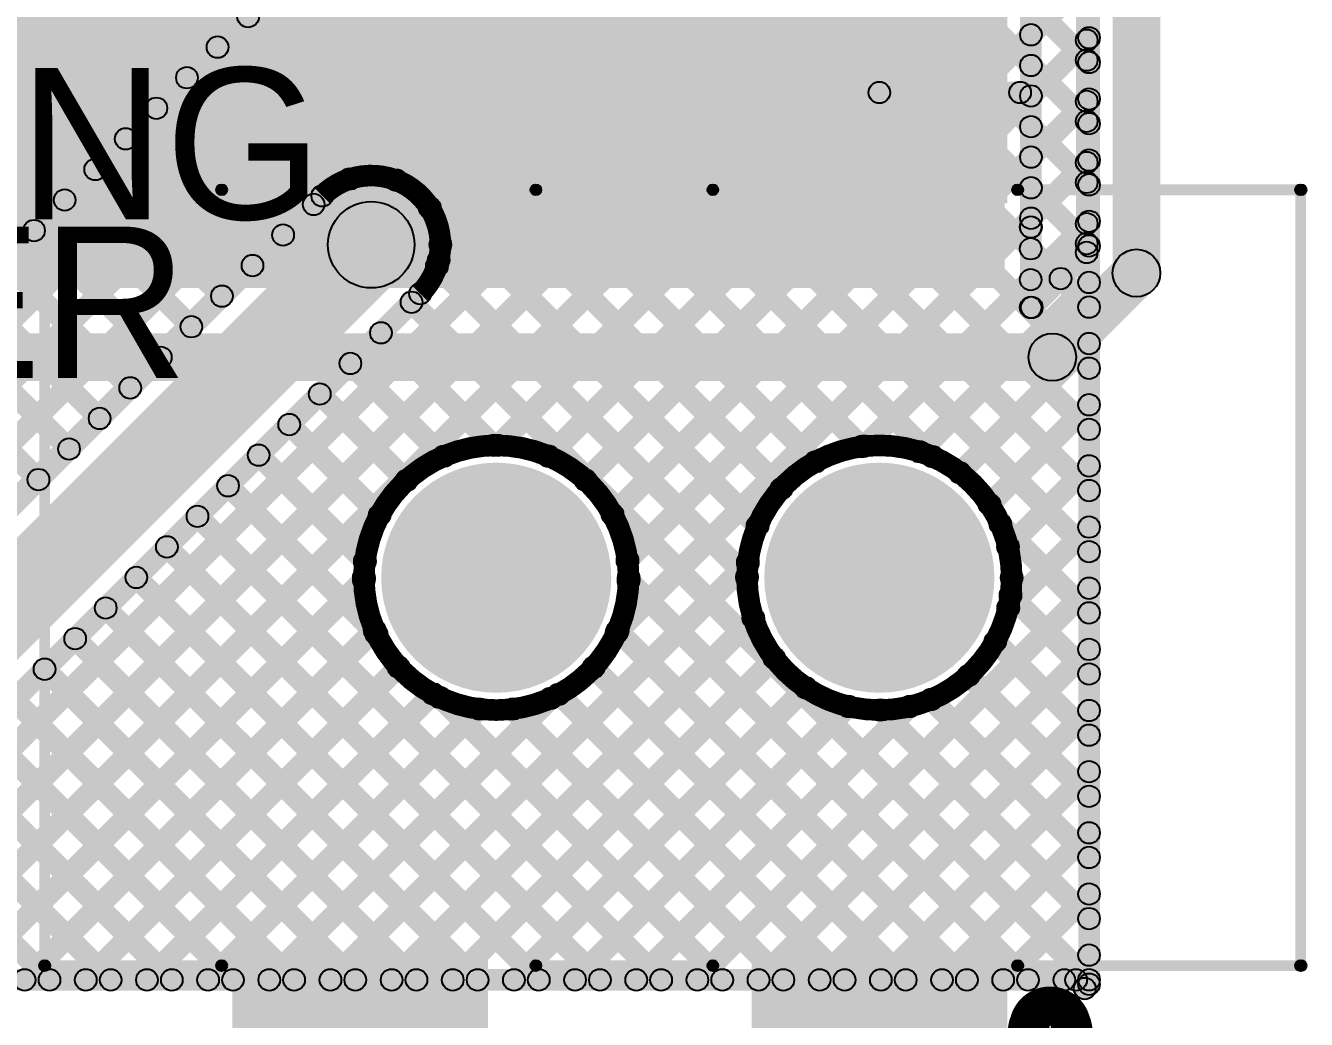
# Model space of a CAD drawing. Header units: millimetres. Extents: x -0.08 to 3.07, y -0.08 to 2.73.
# Drawn here: x 2.346 to 2.939, y 0.166 to 0.625 of the extents above; entities that cross this region are included whole.
import ezdxf

# ---------------------------------------------------------------- set-up
doc = ezdxf.new("R2010")
doc.units = ezdxf.units.MM
doc.header["$MEASUREMENT"] = 0
for name, color, linetype in [('BottomLayer', 5, 'Continuous'), ('BottomSolder', 6, 'Continuous'), ('PadHoleLayer', 156, 'Continuous'), ('TopLayer', 1, 'Continuous'), ('TopOverlay', 2, 'Continuous'), ('TopPaste', 8, 'Continuous'), ('TopSolder', 216, 'Continuous'), ('ViaHoleLayer', 16, 'Continuous')]:
    doc.layers.add(name, color=color, linetype=linetype)

# ---------------------------------------------------------------- blocks, each defined once
blk = doc.blocks.new('DC_005_5A_2_5_SMT_40')
at = {"layer": 'BottomLayer'}
h = blk.add_hatch(color=5, dxfattribs=at)
edge = h.paths.add_edge_path()
edge.add_arc((0, 0), 0.04921, 0, 360)
h = blk.add_hatch(color=5, dxfattribs=at)
edge = h.paths.add_edge_path()
edge.add_arc((0.17717, 0), 0.04921, 0, 360)
at = {"layer": 'BottomSolder'}
h = blk.add_hatch(color=6, dxfattribs=at)
edge = h.paths.add_edge_path()
edge.add_arc((0, 0), 0.05321, 0, 360)
h = blk.add_hatch(color=6, dxfattribs=at)
edge = h.paths.add_edge_path()
edge.add_arc((0.17717, 0), 0.05321, 0, 360)
at = {"layer": 'PadHoleLayer'}
h = blk.add_hatch(color=156, dxfattribs=at)
edge = h.paths.add_edge_path()
edge.add_arc((0, 0), 0.0315, 0, 360)
h = blk.add_hatch(color=156, dxfattribs=at)
edge = h.paths.add_edge_path()
edge.add_arc((0.17717, 0), 0.03543, 0, 360)
at = {"layer": 'TopLayer'}
for points in [[(-0.05512, 0.27165), (0.05512, 0.27165), (0.05512, 0.17717), (-0.05512, 0.17717)], [(0.18504, 0.27165), (0.29528, 0.27165), (0.29528, 0.17717), (0.18504, 0.17717)], [(-0.05512, -0.17717), (0.05512, -0.17717), (0.05512, -0.27165), (-0.05512, -0.27165)], [(0.18504, -0.17717), (0.29528, -0.17717), (0.29528, -0.27165), (0.18504, -0.27165)]]:
    blk.add_hatch(color=1, dxfattribs=at).paths.add_polyline_path(points)
h = blk.add_hatch(color=1, dxfattribs=at)
edge = h.paths.add_edge_path()
edge.add_arc((0, 0), 0.04921, 0, 360)
h = blk.add_hatch(color=1, dxfattribs=at)
edge = h.paths.add_edge_path()
edge.add_arc((0.17717, 0), 0.04921, 0, 360)
at = {"layer": 'TopOverlay'}
h = blk.add_hatch(color=2, dxfattribs=at)
edge = h.paths.add_edge_path()
edge.add_arc((-0.08808, 0.208), 0.00984, 0, 360)
h = blk.add_hatch(color=2, dxfattribs=at)
edge = h.paths.add_edge_path()
edge.add_arc((-0.06992, 0.208), 0.00984, 0, 360)
h = blk.add_hatch(color=2, dxfattribs=at)
edge = h.paths.add_edge_path()
edge.add_arc((-0.195, 0.17941), 0.0025, 0, 360)
h = blk.add_hatch(color=2, dxfattribs=at)
edge = h.paths.add_edge_path()
edge.add_arc((-0.19485, 0.17941), 0.0025, 0, 360)
for points in [[(-0.19735, 0.17941), (-0.19235, 0.17941), (-0.19235, -0.17941), (-0.19735, -0.17941)], [(-0.064, 0.18191), (-0.064, 0.17691), (-0.195, 0.17691), (-0.195, 0.18191)], [(0.15884, 0.18191), (0.15884, 0.17691), (0.077, 0.17691), (0.077, 0.18191)], [(0.386, 0.18191), (0.386, 0.17691), (0.30416, 0.17691), (0.30416, 0.18191)], [(0.38351, 0.17941), (0.38851, 0.17941), (0.38851, -0.17941), (0.38351, -0.17941)], [(-0.064, -0.17691), (-0.064, -0.18191), (-0.195, -0.18191), (-0.195, -0.17691)], [(0.15884, -0.17691), (0.15884, -0.18191), (0.077, -0.18191), (0.077, -0.17691)], [(0.386, -0.17691), (0.386, -0.18191), (0.30416, -0.18191), (0.30416, -0.17691)]]:
    blk.add_hatch(color=2, dxfattribs=at).paths.add_polyline_path(points)
h = blk.add_hatch(color=2, dxfattribs=at)
edge = h.paths.add_edge_path()
edge.add_arc((-0.064, 0.17941), 0.0025, 0, 360)
h = blk.add_hatch(color=2, dxfattribs=at)
edge = h.paths.add_edge_path()
edge.add_arc((0.077, 0.17941), 0.0025, 0, 360)
h = blk.add_hatch(color=2, dxfattribs=at)
edge = h.paths.add_edge_path()
edge.add_arc((0.15884, 0.17941), 0.0025, 0, 360)
h = blk.add_hatch(color=2, dxfattribs=at)
edge = h.paths.add_edge_path()
edge.add_arc((0.30416, 0.17941), 0.0025, 0, 360)
h = blk.add_hatch(color=2, dxfattribs=at)
edge = h.paths.add_edge_path()
edge.add_arc((0.386, 0.17941), 0.0025, 0, 360)
h = blk.add_hatch(color=2, dxfattribs=at)
edge = h.paths.add_edge_path()
edge.add_arc((0.38601, 0.17941), 0.0025, 0, 360)
h = blk.add_hatch(color=2, dxfattribs=at)
edge = h.paths.add_edge_path()
edge.add_arc((-0.195, -0.17941), 0.0025, 0, 360)
h = blk.add_hatch(color=2, dxfattribs=at)
edge = h.paths.add_edge_path()
edge.add_arc((-0.19485, -0.17941), 0.0025, 0, 360)
h = blk.add_hatch(color=2, dxfattribs=at)
edge = h.paths.add_edge_path()
edge.add_arc((-0.064, -0.17941), 0.0025, 0, 360)
h = blk.add_hatch(color=2, dxfattribs=at)
edge = h.paths.add_edge_path()
edge.add_arc((0.077, -0.17941), 0.0025, 0, 360)
h = blk.add_hatch(color=2, dxfattribs=at)
edge = h.paths.add_edge_path()
edge.add_arc((0.15884, -0.17941), 0.0025, 0, 360)
h = blk.add_hatch(color=2, dxfattribs=at)
edge = h.paths.add_edge_path()
edge.add_arc((0.30416, -0.17941), 0.0025, 0, 360)
h = blk.add_hatch(color=2, dxfattribs=at)
edge = h.paths.add_edge_path()
edge.add_arc((0.386, -0.17941), 0.0025, 0, 360)
h = blk.add_hatch(color=2, dxfattribs=at)
edge = h.paths.add_edge_path()
edge.add_arc((0.38601, -0.17941), 0.0025, 0, 360)
at = {"layer": 'TopPaste'}
for points in [[(-0.05512, 0.27165), (0.05512, 0.27165), (0.05512, 0.17717), (-0.05512, 0.17717)], [(0.18504, 0.27165), (0.29528, 0.27165), (0.29528, 0.17717), (0.18504, 0.17717)], [(-0.05512, -0.17717), (0.05512, -0.17717), (0.05512, -0.27165), (-0.05512, -0.27165)], [(0.18504, -0.17717), (0.29528, -0.17717), (0.29528, -0.27165), (0.18504, -0.27165)]]:
    blk.add_hatch(color=8, dxfattribs=at).paths.add_polyline_path(points)
at = {"layer": 'TopSolder'}
for points in [[(-0.05912, 0.27565), (0.05912, 0.27565), (0.05912, 0.17317), (-0.05912, 0.17317)], [(0.18104, 0.27565), (0.29928, 0.27565), (0.29928, 0.17317), (0.18104, 0.17317)], [(-0.05912, -0.17317), (0.05912, -0.17317), (0.05912, -0.27565), (-0.05912, -0.27565)], [(0.18104, -0.17317), (0.29928, -0.17317), (0.29928, -0.27565), (0.18104, -0.27565)]]:
    blk.add_hatch(color=216, dxfattribs=at).paths.add_polyline_path(points)
h = blk.add_hatch(color=216, dxfattribs=at)
edge = h.paths.add_edge_path()
edge.add_arc((0, 0), 0.05321, 0, 360)
h = blk.add_hatch(color=216, dxfattribs=at)
edge = h.paths.add_edge_path()
edge.add_arc((0.17717, 0), 0.05321, 0, 360)
at = {"layer": 'TopOverlay', "const_width": 0.01969}
blk.add_lwpolyline([(-0.06992, 0.208, 1), (-0.08808, 0.208, 1)], format="xyb", close=True, dxfattribs=at)
at = {"layer": 'TopOverlay'}
for centre, radius in [((-0.08808, 0.208), 0.00984), ((-0.06992, 0.208), 0.00984), ((-0.195, 0.17941), 0.0025), ((-0.19485, 0.17941), 0.0025), ((-0.064, 0.17941), 0.0025), ((0.077, 0.17941), 0.0025), ((0.15884, 0.17941), 0.0025), ((0.30416, 0.17941), 0.0025), ((0.386, 0.17941), 0.0025), ((0.38601, 0.17941), 0.0025), ((-0.195, -0.17941), 0.0025), ((-0.19485, -0.17941), 0.0025), ((-0.064, -0.17941), 0.0025), ((0.077, -0.17941), 0.0025), ((0.15884, -0.17941), 0.0025), ((0.30416, -0.17941), 0.0025), ((0.386, -0.17941), 0.0025), ((0.38601, -0.17941), 0.0025)]:
    blk.add_circle(centre, radius, dxfattribs=at)

msp = doc.modelspace()

# ---------------------------------------------------------------- hatches: boundary and pattern name
at = {"layer": 'BottomLayer'}
for points in [[(2.15471, 0.39316), (2.13703, 0.41084), (2.77316, 1.04697), (2.79084, 1.02929)], [(2.16478, 0.36222), (2.14922, 0.37778), (2.80472, 1.03328), (2.82028, 1.01772)], [(2.03785, 0.20846), (2.03078, 0.21554), (2.83446, 1.01922), (2.84154, 1.01215)], [(2.1768, 0.3502), (2.16973, 0.35727), (2.82523, 1.01277), (2.8323, 1.0057)], [(2.06613, 0.20846), (2.05906, 0.21554), (2.83446, 0.99094), (2.84154, 0.98387)], [(2.09442, 0.20846), (2.08735, 0.21554), (2.83446, 0.96265), (2.84154, 0.95558)], [(2.1227, 0.20846), (2.11563, 0.21554), (2.83446, 0.93437), (2.84154, 0.9273)], [(2.15099, 0.20846), (2.14391, 0.21554), (2.83446, 0.90609), (2.84154, 0.89901)], [(2.5211, 0.5503), (2.51403, 0.55737), (2.83446, 0.8778), (2.84154, 0.87073)], [(2.62938, 0.80986), (2.63646, 0.81693), (2.84154, 0.61185), (2.83446, 0.60478)], [(2.61524, 0.79571), (2.62231, 0.80279), (2.84154, 0.58356), (2.83446, 0.57649)], [(2.6011, 0.78157), (2.60817, 0.78864), (2.84154, 0.55528), (2.83446, 0.54821)], [(2.58696, 0.76743), (2.59403, 0.7745), (2.84154, 0.52699), (2.83446, 0.51992)], [(2.53661, 0.53752), (2.52954, 0.54459), (2.74603, 0.76108), (2.7531, 0.75401)], [(2.57282, 0.75329), (2.57989, 0.76036), (2.84154, 0.49871), (2.83446, 0.49164)], [(2.23612, 0.18046), (2.22905, 0.18754), (2.78199, 0.74047), (2.78906, 0.7334)], [(2.26441, 0.18046), (2.25734, 0.18754), (2.81134, 0.74154), (2.81841, 0.73446)], [(2.54074, 0.51336), (2.53367, 0.52044), (2.75477, 0.74154), (2.76184, 0.73446)], [(2.55867, 0.73915), (2.56574, 0.74622), (2.84154, 0.47043), (2.83446, 0.46336)], [(2.29269, 0.18046), (2.28562, 0.18754), (2.83446, 0.73638), (2.84154, 0.72931)], [(2.843, 0.182), (2.833, 0.182), (2.833, 0.738), (2.843, 0.738)], [(2.54453, 0.725), (2.5516, 0.73208), (2.84154, 0.44214), (2.83446, 0.43507)], [(2.53039, 0.71086), (2.53746, 0.71793), (2.84154, 0.41386), (2.83446, 0.40679)], [(2.56818, 0.42767), (2.56111, 0.43474), (2.83446, 0.7081), (2.84154, 0.70102)], [(2.51625, 0.69672), (2.52332, 0.70379), (2.84154, 0.38557), (2.83446, 0.3785)], [(2.5021, 0.68258), (2.50918, 0.68965), (2.76932, 0.42951), (2.76225, 0.42244)], [(2.48796, 0.66844), (2.49503, 0.67551), (2.73634, 0.4342), (2.72927, 0.42713)], [(2.59151, 0.42272), (2.58444, 0.42979), (2.83446, 0.67981), (2.84154, 0.67274)], [(2.47382, 0.65429), (2.48089, 0.66136), (2.71507, 0.42719), (2.708, 0.42012)], [(2.45968, 0.64015), (2.46675, 0.64722), (2.69925, 0.41472), (2.69218, 0.40765)], [(2.6087, 0.41162), (2.60163, 0.41869), (2.83446, 0.65153), (2.84154, 0.64446)], [(2.44554, 0.62601), (2.45261, 0.63308), (2.6882, 0.39748), (2.68113, 0.39041)], [(2.62112, 0.39576), (2.61405, 0.40283), (2.83446, 0.62324), (2.84154, 0.61617)], [(2.43139, 0.61187), (2.43847, 0.61894), (2.49949, 0.55792), (2.49242, 0.55085)], [(2.41725, 0.59772), (2.42432, 0.6048), (2.48293, 0.54619), (2.47586, 0.53912)], [(2.62806, 0.37442), (2.62099, 0.38149), (2.83446, 0.59496), (2.84154, 0.58789)], [(2.40311, 0.58358), (2.41018, 0.59066), (2.46879, 0.53205), (2.46172, 0.52497)], [(2.38897, 0.56944), (2.39604, 0.57651), (2.45465, 0.5179), (2.44758, 0.51083)], [(2.62312, 0.34119), (2.61605, 0.34826), (2.83446, 0.56667), (2.84154, 0.5596)], [(2.37483, 0.5553), (2.3819, 0.56237), (2.44051, 0.50376), (2.43344, 0.49669)], [(2.15228, 0.20846), (2.14521, 0.21554), (2.47984, 0.55016), (2.48691, 0.54309)], [(2.36068, 0.54116), (2.36776, 0.54823), (2.42636, 0.48962), (2.41929, 0.48255)], [(2.17614, 0.16586), (2.14786, 0.19414), (2.49186, 0.53814), (2.52014, 0.50986)], [(2.34654, 0.52702), (2.35361, 0.53409), (2.41222, 0.47548), (2.40515, 0.46841)], [(2.73749, 0.42727), (2.73042, 0.43434), (2.83446, 0.53839), (2.84154, 0.53132)], [(2.3324, 0.51287), (2.33947, 0.51994), (2.39808, 0.46134), (2.39101, 0.45426)], [(2.53285, 0.51042), (2.53992, 0.51749), (2.68333, 0.37408), (2.67625, 0.36701)], [(2.76325, 0.42475), (2.75618, 0.43182), (2.83446, 0.51011), (2.84154, 0.50303)], [(2.21479, 0.18046), (2.20772, 0.18754), (2.52509, 0.50491), (2.53216, 0.49784)], [(2.31826, 0.49873), (2.32533, 0.5058), (2.38394, 0.44719), (2.37687, 0.44012)], [(2.52112, 0.49386), (2.52819, 0.50093), (2.84154, 0.18758), (2.83446, 0.18051)], [(2.30412, 0.48459), (2.31119, 0.49166), (2.3698, 0.43305), (2.36273, 0.42598)], [(2.50697, 0.47972), (2.51405, 0.48679), (2.5661, 0.43474), (2.55903, 0.42766)], [(2.78181, 0.41502), (2.77474, 0.42209), (2.83446, 0.48182), (2.84154, 0.47475)], [(2.28997, 0.47045), (2.29704, 0.47752), (2.35565, 0.41891), (2.34858, 0.41184)], [(2.49283, 0.46558), (2.4999, 0.47265), (2.54291, 0.42965), (2.53583, 0.42258)], [(2.47869, 0.45144), (2.48576, 0.45851), (2.5258, 0.41847), (2.51873, 0.4114)], [(2.79548, 0.40041), (2.7884, 0.40748), (2.83446, 0.45354), (2.84154, 0.44647)], [(2.46455, 0.43729), (2.47162, 0.44436), (2.51346, 0.40253), (2.50639, 0.39546)], [(2.45041, 0.42315), (2.45748, 0.43022), (2.50662, 0.38108), (2.49955, 0.37401)], [(2.80407, 0.38071), (2.797, 0.38778), (2.83446, 0.42525), (2.84154, 0.41818)], [(2.43626, 0.40901), (2.44334, 0.41608), (2.51202, 0.3474), (2.50495, 0.34033)], [(2.42212, 0.39487), (2.42919, 0.40194), (2.6436, 0.18754), (2.63652, 0.18046)], [(2.79344, 0.39125), (2.80051, 0.39832), (2.84154, 0.35729), (2.83446, 0.35022)], [(2.80413, 0.35249), (2.79706, 0.35957), (2.83446, 0.39697), (2.84154, 0.3899)], [(2.40798, 0.38073), (2.41505, 0.3878), (2.61531, 0.18754), (2.60824, 0.18046)], [(2.49068, 0.18046), (2.48361, 0.18754), (2.67666, 0.38058), (2.68373, 0.37351)], [(2.39384, 0.36658), (2.40091, 0.37365), (2.58703, 0.18754), (2.57996, 0.18046)], [(2.32098, 0.18046), (2.3139, 0.18754), (2.49909, 0.37272), (2.50616, 0.36565)], [(2.6215, 0.3652), (2.62857, 0.37227), (2.8133, 0.18754), (2.80623, 0.18046)], [(2.66039, 0.18046), (2.65332, 0.18754), (2.83446, 0.36868), (2.84154, 0.36161)], [(2.79813, 0.35827), (2.8052, 0.36534), (2.84154, 0.329), (2.83446, 0.32193)], [(2.3797, 0.35244), (2.38677, 0.35951), (2.55874, 0.18754), (2.55167, 0.18046)], [(2.51897, 0.18046), (2.51189, 0.18754), (2.67918, 0.35482), (2.68625, 0.34775)], [(2.34926, 0.18046), (2.34219, 0.18754), (2.50405, 0.34939), (2.51112, 0.34232)], [(2.36555, 0.3383), (2.37262, 0.34537), (2.53046, 0.18754), (2.52339, 0.18046)], [(2.61641, 0.342), (2.62348, 0.34907), (2.78502, 0.18754), (2.77795, 0.18046)], [(2.79112, 0.337), (2.79819, 0.34407), (2.84154, 0.30072), (2.83446, 0.29365)], [(2.68867, 0.18046), (2.6816, 0.18754), (2.83446, 0.3404), (2.84154, 0.33333)], [(2.37754, 0.18046), (2.37047, 0.18754), (2.51514, 0.33221), (2.52222, 0.32514)], [(2.54725, 0.18046), (2.54018, 0.18754), (2.68891, 0.33626), (2.69598, 0.32919)], [(2.60523, 0.32489), (2.6123, 0.33197), (2.75673, 0.18754), (2.74966, 0.18046)], [(2.35141, 0.32416), (2.35848, 0.33123), (2.50217, 0.18754), (2.4951, 0.18046)], [(2.77865, 0.32118), (2.78572, 0.32825), (2.84154, 0.27244), (2.83446, 0.26536)], [(2.57553, 0.18046), (2.56846, 0.18754), (2.70352, 0.3226), (2.71059, 0.31552)], [(2.33727, 0.31001), (2.34434, 0.31709), (2.47389, 0.18754), (2.46682, 0.18046)], [(2.40583, 0.18046), (2.39876, 0.18754), (2.53101, 0.31979), (2.53808, 0.31272)], [(2.4624, 0.18046), (2.45533, 0.18754), (2.58558, 0.31779), (2.59265, 0.31071)], [(2.53416, 0.31111), (2.54123, 0.31818), (2.67188, 0.18754), (2.66481, 0.18046)], [(2.58929, 0.31255), (2.59636, 0.31962), (2.72845, 0.18754), (2.72138, 0.18046)], [(2.60382, 0.18046), (2.59675, 0.18754), (2.72322, 0.314), (2.73029, 0.30693)], [(2.6321, 0.18046), (2.62503, 0.18754), (2.75143, 0.31394), (2.75851, 0.30687)], [(2.76141, 0.31013), (2.76848, 0.3172), (2.84154, 0.24415), (2.83446, 0.23708)], [(2.43411, 0.18046), (2.42704, 0.18754), (2.55235, 0.31284), (2.55942, 0.30577)], [(2.56784, 0.30572), (2.57491, 0.31279), (2.70016, 0.18754), (2.69309, 0.18046)], [(2.71696, 0.18046), (2.70988, 0.18754), (2.83446, 0.31212), (2.84154, 0.30504)], [(2.73801, 0.30525), (2.74508, 0.31233), (2.84154, 0.21587), (2.83446, 0.2088)], [(2.32313, 0.29587), (2.3302, 0.30294), (2.44561, 0.18754), (2.43853, 0.18046)], [(2.30898, 0.28173), (2.31606, 0.2888), (2.41732, 0.18754), (2.41025, 0.18046)], [(2.74524, 0.18046), (2.73817, 0.18754), (2.83446, 0.28383), (2.84154, 0.27676)], [(2.29484, 0.26759), (2.30191, 0.27466), (2.38904, 0.18754), (2.38197, 0.18046)], [(2.2807, 0.25345), (2.28777, 0.26052), (2.36075, 0.18754), (2.35368, 0.18046)], [(2.77352, 0.18046), (2.76645, 0.18754), (2.83446, 0.25555), (2.84154, 0.24848)], [(2.80181, 0.18046), (2.79474, 0.18754), (2.83446, 0.22726), (2.84154, 0.22019)], [(2.83009, 0.18046), (2.82302, 0.18754), (2.83446, 0.19898), (2.84154, 0.19191)], [(2.21125, 0.179), (2.21125, 0.189), (2.832, 0.189), (2.832, 0.179)], [(2.82846, 0.18046), (2.83554, 0.18754), (2.83954, 0.18354), (2.83246, 0.17646)]]:
    msp.add_hatch(color=5, dxfattribs=at).paths.add_polyline_path(points)
h = msp.add_hatch(color=5, dxfattribs=at)
edge = h.paths.add_edge_path()
edge.add_arc((2.44907, 0.62954), 0.005, 0, 360)
h = msp.add_hatch(color=5, dxfattribs=at)
edge = h.paths.add_edge_path()
edge.add_arc((2.838, 0.61971), 0.005, 0, 360)
h = msp.add_hatch(color=5, dxfattribs=at)
edge = h.paths.add_edge_path()
edge.add_arc((2.43493, 0.6154), 0.005, 0, 360)
h = msp.add_hatch(color=5, dxfattribs=at)
edge = h.paths.add_edge_path()
edge.add_arc((2.838, 0.60831), 0.005, 0, 360)
h = msp.add_hatch(color=5, dxfattribs=at)
edge = h.paths.add_edge_path()
edge.add_arc((2.42079, 0.60126), 0.005, 0, 360)
h = msp.add_hatch(color=5, dxfattribs=at)
edge = h.paths.add_edge_path()
edge.add_arc((2.838, 0.59142), 0.005, 0, 360)
h = msp.add_hatch(color=5, dxfattribs=at)
edge = h.paths.add_edge_path()
edge.add_arc((2.40665, 0.58712), 0.005, 0, 360)
h = msp.add_hatch(color=5, dxfattribs=at)
edge = h.paths.add_edge_path()
edge.add_arc((2.838, 0.58003), 0.005, 0, 360)
h = msp.add_hatch(color=5, dxfattribs=at)
edge = h.paths.add_edge_path()
edge.add_arc((2.3925, 0.57298), 0.005, 0, 360)
h = msp.add_hatch(color=5, dxfattribs=at)
edge = h.paths.add_edge_path()
edge.add_arc((2.37836, 0.55884), 0.005, 0, 360)
h = msp.add_hatch(color=5, dxfattribs=at)
edge = h.paths.add_edge_path()
edge.add_arc((2.838, 0.56314), 0.005, 0, 360)
h = msp.add_hatch(color=5, dxfattribs=at)
edge = h.paths.add_edge_path()
edge.add_arc((2.49595, 0.55438), 0.005, 0, 360)
h = msp.add_hatch(color=5, dxfattribs=at)
edge = h.paths.add_edge_path()
edge.add_arc((2.51757, 0.55384), 0.005, 0, 360)
h = msp.add_hatch(color=5, dxfattribs=at)
edge = h.paths.add_edge_path()
edge.add_arc((2.48337, 0.54663), 0.005, 0, 360)
h = msp.add_hatch(color=5, dxfattribs=at)
edge = h.paths.add_edge_path()
edge.add_arc((2.48337, 0.54663), 0.005, 0, 360)
h = msp.add_hatch(color=5, dxfattribs=at)
edge = h.paths.add_edge_path()
edge.add_arc((2.838, 0.55174), 0.005, 0, 360)
h = msp.add_hatch(color=5, dxfattribs=at)
edge = h.paths.add_edge_path()
edge.add_arc((2.36422, 0.54469), 0.005, 0, 360)
h = msp.add_hatch(color=5, dxfattribs=at)
edge = h.paths.add_edge_path()
edge.add_arc((2.4794, 0.54265), 0.005, 0, 360)
h = msp.add_hatch(color=5, dxfattribs=at)
edge = h.paths.add_edge_path()
edge.add_arc((2.53308, 0.54106), 0.005, 0, 360)
h = msp.add_hatch(color=5, dxfattribs=at)
edge = h.paths.add_edge_path()
edge.add_arc((2.506, 0.524), 0.02, 0, 360)
h = msp.add_hatch(color=5, dxfattribs=at)
edge = h.paths.add_edge_path()
edge.add_arc((2.838, 0.53485), 0.005, 0, 360)
h = msp.add_hatch(color=5, dxfattribs=at)
edge = h.paths.add_edge_path()
edge.add_arc((2.35008, 0.53055), 0.005, 0, 360)
h = msp.add_hatch(color=5, dxfattribs=at)
edge = h.paths.add_edge_path()
edge.add_arc((2.46526, 0.52851), 0.005, 0, 360)
h = msp.add_hatch(color=5, dxfattribs=at)
edge = h.paths.add_edge_path()
edge.add_arc((2.506, 0.524), 0.01181, 0, 360)
h = msp.add_hatch(color=5, dxfattribs=at)
edge = h.paths.add_edge_path()
edge.add_arc((2.538, 0.524), 0.005, 0, 360)
h = msp.add_hatch(color=5, dxfattribs=at)
edge = h.paths.add_edge_path()
edge.add_arc((2.538, 0.524), 0.005, 0, 360)
h = msp.add_hatch(color=5, dxfattribs=at)
edge = h.paths.add_edge_path()
edge.add_arc((2.838, 0.52346), 0.005, 0, 360)
h = msp.add_hatch(color=5, dxfattribs=at)
edge = h.paths.add_edge_path()
edge.add_arc((2.5372, 0.5169), 0.005, 0, 360)
h = msp.add_hatch(color=5, dxfattribs=at)
edge = h.paths.add_edge_path()
edge.add_arc((2.45111, 0.51437), 0.005, 0, 360)
h = msp.add_hatch(color=5, dxfattribs=at)
edge = h.paths.add_edge_path()
edge.add_arc((2.53638, 0.51395), 0.005, 0, 360)
h = msp.add_hatch(color=5, dxfattribs=at)
edge = h.paths.add_edge_path()
edge.add_arc((2.838, 0.50657), 0.005, 0, 360)
h = msp.add_hatch(color=5, dxfattribs=at)
edge = h.paths.add_edge_path()
edge.add_arc((2.43697, 0.50023), 0.005, 0, 360)
h = msp.add_hatch(color=5, dxfattribs=at)
edge = h.paths.add_edge_path()
edge.add_arc((2.52863, 0.50137), 0.005, 0, 360)
h = msp.add_hatch(color=5, dxfattribs=at)
edge = h.paths.add_edge_path()
edge.add_arc((2.52863, 0.50137), 0.005, 0, 360)
h = msp.add_hatch(color=5, dxfattribs=at)
edge = h.paths.add_edge_path()
edge.add_arc((2.52465, 0.4974), 0.005, 0, 360)
h = msp.add_hatch(color=5, dxfattribs=at)
edge = h.paths.add_edge_path()
edge.add_arc((2.838, 0.49517), 0.005, 0, 360)
h = msp.add_hatch(color=5, dxfattribs=at)
edge = h.paths.add_edge_path()
edge.add_arc((2.42283, 0.48608), 0.005, 0, 360)
h = msp.add_hatch(color=5, dxfattribs=at)
edge = h.paths.add_edge_path()
edge.add_arc((2.51051, 0.48326), 0.005, 0, 360)
h = msp.add_hatch(color=5, dxfattribs=at)
edge = h.paths.add_edge_path()
edge.add_arc((2.838, 0.47829), 0.005, 0, 360)
h = msp.add_hatch(color=5, dxfattribs=at)
edge = h.paths.add_edge_path()
edge.add_arc((2.40869, 0.47194), 0.005, 0, 360)
h = msp.add_hatch(color=5, dxfattribs=at)
edge = h.paths.add_edge_path()
edge.add_arc((2.49637, 0.46911), 0.005, 0, 360)
h = msp.add_hatch(color=5, dxfattribs=at)
edge = h.paths.add_edge_path()
edge.add_arc((2.838, 0.46689), 0.005, 0, 360)
h = msp.add_hatch(color=5, dxfattribs=at)
edge = h.paths.add_edge_path()
edge.add_arc((2.39454, 0.4578), 0.005, 0, 360)
h = msp.add_hatch(color=5, dxfattribs=at)
edge = h.paths.add_edge_path()
edge.add_arc((2.48223, 0.45497), 0.005, 0, 360)
h = msp.add_hatch(color=5, dxfattribs=at)
edge = h.paths.add_edge_path()
edge.add_arc((2.838, 0.45), 0.005, 0, 360)
h = msp.add_hatch(color=5, dxfattribs=at)
edge = h.paths.add_edge_path()
edge.add_arc((2.3804, 0.44366), 0.005, 0, 360)
h = msp.add_hatch(color=5, dxfattribs=at)
edge = h.paths.add_edge_path()
edge.add_arc((2.46808, 0.44083), 0.005, 0, 360)
h = msp.add_hatch(color=5, dxfattribs=at)
edge = h.paths.add_edge_path()
edge.add_arc((2.838, 0.43861), 0.005, 0, 360)
h = msp.add_hatch(color=5, dxfattribs=at)
edge = h.paths.add_edge_path()
edge.add_arc((2.36626, 0.42952), 0.005, 0, 360)
h = msp.add_hatch(color=5, dxfattribs=at)
edge = h.paths.add_edge_path()
edge.add_arc((2.56257, 0.4312), 0.005, 0, 360)
h = msp.add_hatch(color=5, dxfattribs=at)
edge = h.paths.add_edge_path()
edge.add_arc((2.56465, 0.43121), 0.005, 0, 360)
h = msp.add_hatch(color=5, dxfattribs=at)
edge = h.paths.add_edge_path()
edge.add_arc((2.73281, 0.43066), 0.005, 0, 360)
h = msp.add_hatch(color=5, dxfattribs=at)
edge = h.paths.add_edge_path()
edge.add_arc((2.73395, 0.43081), 0.005, 0, 360)
h = msp.add_hatch(color=5, dxfattribs=at)
edge = h.paths.add_edge_path()
edge.add_arc((2.75971, 0.42828), 0.005, 0, 360)
h = msp.add_hatch(color=5, dxfattribs=at)
edge = h.paths.add_edge_path()
edge.add_arc((2.45394, 0.42669), 0.005, 0, 360)
h = msp.add_hatch(color=5, dxfattribs=at)
edge = h.paths.add_edge_path()
edge.add_arc((2.53937, 0.42611), 0.005, 0, 360)
h = msp.add_hatch(color=5, dxfattribs=at)
edge = h.paths.add_edge_path()
edge.add_arc((2.58798, 0.42625), 0.005, 0, 360)
h = msp.add_hatch(color=5, dxfattribs=at)
edge = h.paths.add_edge_path()
edge.add_arc((2.71153, 0.42365), 0.005, 0, 360)
h = msp.add_hatch(color=5, dxfattribs=at)
edge = h.paths.add_edge_path()
edge.add_arc((2.76578, 0.42597), 0.005, 0, 360)
h = msp.add_hatch(color=5, dxfattribs=at)
edge = h.paths.add_edge_path()
edge.add_arc((2.838, 0.42172), 0.005, 0, 360)
h = msp.add_hatch(color=5, dxfattribs=at)
edge = h.paths.add_edge_path()
edge.add_arc((2.77827, 0.41856), 0.005, 0, 360)
h = msp.add_hatch(color=5, dxfattribs=at)
edge = h.paths.add_edge_path()
edge.add_arc((2.35212, 0.41537), 0.005, 0, 360)
h = msp.add_hatch(color=5, dxfattribs=at)
edge = h.paths.add_edge_path()
edge.add_arc((2.4398, 0.41254), 0.005, 0, 360)
h = msp.add_hatch(color=5, dxfattribs=at)
edge = h.paths.add_edge_path()
edge.add_arc((2.52226, 0.41493), 0.005, 0, 360)
h = msp.add_hatch(color=5, dxfattribs=at)
edge = h.paths.add_edge_path()
edge.add_arc((2.60516, 0.41515), 0.005, 0, 360)
h = msp.add_hatch(color=5, dxfattribs=at)
edge = h.paths.add_edge_path()
edge.add_arc((2.69571, 0.41119), 0.005, 0, 360)
h = msp.add_hatch(color=5, dxfattribs=at)
edge = h.paths.add_edge_path()
edge.add_arc((2.838, 0.41032), 0.005, 0, 360)
h = msp.add_hatch(color=5, dxfattribs=at)
edge = h.paths.add_edge_path()
edge.add_arc((2.79194, 0.40394), 0.005, 0, 360)
h = msp.add_hatch(color=5, dxfattribs=at)
edge = h.paths.add_edge_path()
edge.add_arc((2.42566, 0.3984), 0.005, 0, 360)
h = msp.add_hatch(color=5, dxfattribs=at)
edge = h.paths.add_edge_path()
edge.add_arc((2.50992, 0.39899), 0.005, 0, 360)
h = msp.add_hatch(color=5, dxfattribs=at)
edge = h.paths.add_edge_path()
edge.add_arc((2.61758, 0.39929), 0.005, 0, 360)
h = msp.add_hatch(color=5, dxfattribs=at)
edge = h.paths.add_edge_path()
edge.add_arc((2.68467, 0.39395), 0.005, 0, 360)
h = msp.add_hatch(color=5, dxfattribs=at)
edge = h.paths.add_edge_path()
edge.add_arc((2.79697, 0.39478), 0.005, 0, 360)
h = msp.add_hatch(color=5, dxfattribs=at)
edge = h.paths.add_edge_path()
edge.add_arc((2.838, 0.39343), 0.005, 0, 360)
h = msp.add_hatch(color=5, dxfattribs=at)
edge = h.paths.add_edge_path()
edge.add_arc((2.41152, 0.38426), 0.005, 0, 360)
h = msp.add_hatch(color=5, dxfattribs=at)
edge = h.paths.add_edge_path()
edge.add_arc((2.80053, 0.38425), 0.005, 0, 360)
h = msp.add_hatch(color=5, dxfattribs=at)
edge = h.paths.add_edge_path()
edge.add_arc((2.838, 0.38204), 0.005, 0, 360)
h = msp.add_hatch(color=5, dxfattribs=at)
edge = h.paths.add_edge_path()
edge.add_arc((2.50309, 0.37754), 0.005, 0, 360)
h = msp.add_hatch(color=5, dxfattribs=at)
edge = h.paths.add_edge_path()
edge.add_arc((2.62453, 0.37795), 0.005, 0, 360)
h = msp.add_hatch(color=5, dxfattribs=at)
edge = h.paths.add_edge_path()
edge.add_arc((2.68019, 0.37705), 0.005, 0, 360)
h = msp.add_hatch(color=5, dxfattribs=at)
edge = h.paths.add_edge_path()
edge.add_arc((2.39737, 0.37012), 0.005, 0, 360)
h = msp.add_hatch(color=5, dxfattribs=at)
edge = h.paths.add_edge_path()
edge.add_arc((2.50262, 0.37), 0.005, 0, 360)
h = msp.add_hatch(color=5, dxfattribs=at)
edge = h.paths.add_edge_path()
edge.add_arc((2.50263, 0.36919), 0.005, 0, 360)
h = msp.add_hatch(color=5, dxfattribs=at)
edge = h.paths.add_edge_path()
edge.add_arc((2.62503, 0.36873), 0.005, 0, 360)
h = msp.add_hatch(color=5, dxfattribs=at)
edge = h.paths.add_edge_path()
edge.add_arc((2.62505, 0.37), 0.005, 0, 360)
h = msp.add_hatch(color=5, dxfattribs=at)
edge = h.paths.add_edge_path()
edge.add_arc((2.67979, 0.37054), 0.005, 0, 360)
h = msp.add_hatch(color=5, dxfattribs=at)
edge = h.paths.add_edge_path()
edge.add_arc((2.67979, 0.37), 0.005, 0, 360)
h = msp.add_hatch(color=5, dxfattribs=at)
edge = h.paths.add_edge_path()
edge.add_arc((2.80221, 0.37), 0.005, 0, 360)
h = msp.add_hatch(color=5, dxfattribs=at)
edge = h.paths.add_edge_path()
edge.add_arc((2.838, 0.36515), 0.005, 0, 360)
h = msp.add_hatch(color=5, dxfattribs=at)
edge = h.paths.add_edge_path()
edge.add_arc((2.80166, 0.36181), 0.005, 0, 360)
h = msp.add_hatch(color=5, dxfattribs=at)
edge = h.paths.add_edge_path()
edge.add_arc((2.38323, 0.35598), 0.005, 0, 360)
h = msp.add_hatch(color=5, dxfattribs=at)
edge = h.paths.add_edge_path()
edge.add_arc((2.68272, 0.35129), 0.005, 0, 360)
h = msp.add_hatch(color=5, dxfattribs=at)
edge = h.paths.add_edge_path()
edge.add_arc((2.8006, 0.35603), 0.005, 0, 360)
h = msp.add_hatch(color=5, dxfattribs=at)
edge = h.paths.add_edge_path()
edge.add_arc((2.838, 0.35375), 0.005, 0, 360)
h = msp.add_hatch(color=5, dxfattribs=at)
edge = h.paths.add_edge_path()
edge.add_arc((2.50758, 0.34586), 0.005, 0, 360)
h = msp.add_hatch(color=5, dxfattribs=at)
edge = h.paths.add_edge_path()
edge.add_arc((2.61958, 0.34472), 0.005, 0, 360)
h = msp.add_hatch(color=5, dxfattribs=at)
edge = h.paths.add_edge_path()
edge.add_arc((2.61995, 0.34554), 0.005, 0, 360)
h = msp.add_hatch(color=5, dxfattribs=at)
edge = h.paths.add_edge_path()
edge.add_arc((2.36909, 0.34183), 0.005, 0, 360)
h = msp.add_hatch(color=5, dxfattribs=at)
edge = h.paths.add_edge_path()
edge.add_arc((2.50848, 0.34386), 0.005, 0, 360)
h = msp.add_hatch(color=5, dxfattribs=at)
edge = h.paths.add_edge_path()
edge.add_arc((2.79465, 0.34053), 0.005, 0, 360)
h = msp.add_hatch(color=5, dxfattribs=at)
edge = h.paths.add_edge_path()
edge.add_arc((2.69244, 0.33273), 0.005, 0, 360)
h = msp.add_hatch(color=5, dxfattribs=at)
edge = h.paths.add_edge_path()
edge.add_arc((2.838, 0.33686), 0.005, 0, 360)
h = msp.add_hatch(color=5, dxfattribs=at)
edge = h.paths.add_edge_path()
edge.add_arc((2.35495, 0.32769), 0.005, 0, 360)
h = msp.add_hatch(color=5, dxfattribs=at)
edge = h.paths.add_edge_path()
edge.add_arc((2.51868, 0.32867), 0.005, 0, 360)
h = msp.add_hatch(color=5, dxfattribs=at)
edge = h.paths.add_edge_path()
edge.add_arc((2.60877, 0.32843), 0.005, 0, 360)
h = msp.add_hatch(color=5, dxfattribs=at)
edge = h.paths.add_edge_path()
edge.add_arc((2.78219, 0.32471), 0.005, 0, 360)
h = msp.add_hatch(color=5, dxfattribs=at)
edge = h.paths.add_edge_path()
edge.add_arc((2.838, 0.32547), 0.005, 0, 360)
h = msp.add_hatch(color=5, dxfattribs=at)
edge = h.paths.add_edge_path()
edge.add_arc((2.53454, 0.31625), 0.005, 0, 360)
h = msp.add_hatch(color=5, dxfattribs=at)
edge = h.paths.add_edge_path()
edge.add_arc((2.59283, 0.31609), 0.005, 0, 360)
h = msp.add_hatch(color=5, dxfattribs=at)
edge = h.paths.add_edge_path()
edge.add_arc((2.70706, 0.31906), 0.005, 0, 360)
h = msp.add_hatch(color=5, dxfattribs=at)
edge = h.paths.add_edge_path()
edge.add_arc((2.5377, 0.31465), 0.005, 0, 360)
h = msp.add_hatch(color=5, dxfattribs=at)
edge = h.paths.add_edge_path()
edge.add_arc((2.55588, 0.30931), 0.005, 0, 360)
h = msp.add_hatch(color=5, dxfattribs=at)
edge = h.paths.add_edge_path()
edge.add_arc((2.57138, 0.30925), 0.005, 0, 360)
h = msp.add_hatch(color=5, dxfattribs=at)
edge = h.paths.add_edge_path()
edge.add_arc((2.58911, 0.31425), 0.005, 0, 360)
h = msp.add_hatch(color=5, dxfattribs=at)
edge = h.paths.add_edge_path()
edge.add_arc((2.72675, 0.31047), 0.005, 0, 360)
h = msp.add_hatch(color=5, dxfattribs=at)
edge = h.paths.add_edge_path()
edge.add_arc((2.75497, 0.3104), 0.005, 0, 360)
h = msp.add_hatch(color=5, dxfattribs=at)
edge = h.paths.add_edge_path()
edge.add_arc((2.76495, 0.31367), 0.005, 0, 360)
h = msp.add_hatch(color=5, dxfattribs=at)
edge = h.paths.add_edge_path()
edge.add_arc((2.74154, 0.30879), 0.005, 0, 360)
h = msp.add_hatch(color=5, dxfattribs=at)
edge = h.paths.add_edge_path()
edge.add_arc((2.838, 0.30858), 0.005, 0, 360)
h = msp.add_hatch(color=5, dxfattribs=at)
edge = h.paths.add_edge_path()
edge.add_arc((2.838, 0.29718), 0.005, 0, 360)
h = msp.add_hatch(color=5, dxfattribs=at)
edge = h.paths.add_edge_path()
edge.add_arc((2.838, 0.2803), 0.005, 0, 360)
h = msp.add_hatch(color=5, dxfattribs=at)
edge = h.paths.add_edge_path()
edge.add_arc((2.838, 0.2689), 0.005, 0, 360)
h = msp.add_hatch(color=5, dxfattribs=at)
edge = h.paths.add_edge_path()
edge.add_arc((2.838, 0.25201), 0.005, 0, 360)
h = msp.add_hatch(color=5, dxfattribs=at)
edge = h.paths.add_edge_path()
edge.add_arc((2.838, 0.24062), 0.005, 0, 360)
h = msp.add_hatch(color=5, dxfattribs=at)
edge = h.paths.add_edge_path()
edge.add_arc((2.838, 0.22373), 0.005, 0, 360)
h = msp.add_hatch(color=5, dxfattribs=at)
edge = h.paths.add_edge_path()
edge.add_arc((2.838, 0.21233), 0.005, 0, 360)
h = msp.add_hatch(color=5, dxfattribs=at)
edge = h.paths.add_edge_path()
edge.add_arc((2.838, 0.19544), 0.005, 0, 360)
h = msp.add_hatch(color=5, dxfattribs=at)
edge = h.paths.add_edge_path()
edge.add_arc((2.34572, 0.184), 0.005, 0, 360)
h = msp.add_hatch(color=5, dxfattribs=at)
edge = h.paths.add_edge_path()
edge.add_arc((2.35722, 0.184), 0.005, 0, 360)
h = msp.add_hatch(color=5, dxfattribs=at)
edge = h.paths.add_edge_path()
edge.add_arc((2.37401, 0.184), 0.005, 0, 360)
h = msp.add_hatch(color=5, dxfattribs=at)
edge = h.paths.add_edge_path()
edge.add_arc((2.3855, 0.184), 0.005, 0, 360)
h = msp.add_hatch(color=5, dxfattribs=at)
edge = h.paths.add_edge_path()
edge.add_arc((2.40229, 0.184), 0.005, 0, 360)
h = msp.add_hatch(color=5, dxfattribs=at)
edge = h.paths.add_edge_path()
edge.add_arc((2.41379, 0.184), 0.005, 0, 360)
h = msp.add_hatch(color=5, dxfattribs=at)
edge = h.paths.add_edge_path()
edge.add_arc((2.43058, 0.184), 0.005, 0, 360)
h = msp.add_hatch(color=5, dxfattribs=at)
edge = h.paths.add_edge_path()
edge.add_arc((2.44207, 0.184), 0.005, 0, 360)
h = msp.add_hatch(color=5, dxfattribs=at)
edge = h.paths.add_edge_path()
edge.add_arc((2.45886, 0.184), 0.005, 0, 360)
h = msp.add_hatch(color=5, dxfattribs=at)
edge = h.paths.add_edge_path()
edge.add_arc((2.47035, 0.184), 0.005, 0, 360)
h = msp.add_hatch(color=5, dxfattribs=at)
edge = h.paths.add_edge_path()
edge.add_arc((2.48715, 0.184), 0.005, 0, 360)
h = msp.add_hatch(color=5, dxfattribs=at)
edge = h.paths.add_edge_path()
edge.add_arc((2.49864, 0.184), 0.005, 0, 360)
h = msp.add_hatch(color=5, dxfattribs=at)
edge = h.paths.add_edge_path()
edge.add_arc((2.51543, 0.184), 0.005, 0, 360)
h = msp.add_hatch(color=5, dxfattribs=at)
edge = h.paths.add_edge_path()
edge.add_arc((2.52692, 0.184), 0.005, 0, 360)
h = msp.add_hatch(color=5, dxfattribs=at)
edge = h.paths.add_edge_path()
edge.add_arc((2.54371, 0.184), 0.005, 0, 360)
h = msp.add_hatch(color=5, dxfattribs=at)
edge = h.paths.add_edge_path()
edge.add_arc((2.55521, 0.184), 0.005, 0, 360)
h = msp.add_hatch(color=5, dxfattribs=at)
edge = h.paths.add_edge_path()
edge.add_arc((2.572, 0.184), 0.005, 0, 360)
h = msp.add_hatch(color=5, dxfattribs=at)
edge = h.paths.add_edge_path()
edge.add_arc((2.58349, 0.184), 0.005, 0, 360)
h = msp.add_hatch(color=5, dxfattribs=at)
edge = h.paths.add_edge_path()
edge.add_arc((2.60028, 0.184), 0.005, 0, 360)
h = msp.add_hatch(color=5, dxfattribs=at)
edge = h.paths.add_edge_path()
edge.add_arc((2.61178, 0.184), 0.005, 0, 360)
h = msp.add_hatch(color=5, dxfattribs=at)
edge = h.paths.add_edge_path()
edge.add_arc((2.62857, 0.184), 0.005, 0, 360)
h = msp.add_hatch(color=5, dxfattribs=at)
edge = h.paths.add_edge_path()
edge.add_arc((2.64006, 0.184), 0.005, 0, 360)
h = msp.add_hatch(color=5, dxfattribs=at)
edge = h.paths.add_edge_path()
edge.add_arc((2.65685, 0.184), 0.005, 0, 360)
h = msp.add_hatch(color=5, dxfattribs=at)
edge = h.paths.add_edge_path()
edge.add_arc((2.66834, 0.184), 0.005, 0, 360)
h = msp.add_hatch(color=5, dxfattribs=at)
edge = h.paths.add_edge_path()
edge.add_arc((2.68514, 0.184), 0.005, 0, 360)
h = msp.add_hatch(color=5, dxfattribs=at)
edge = h.paths.add_edge_path()
edge.add_arc((2.69663, 0.184), 0.005, 0, 360)
h = msp.add_hatch(color=5, dxfattribs=at)
edge = h.paths.add_edge_path()
edge.add_arc((2.71342, 0.184), 0.005, 0, 360)
h = msp.add_hatch(color=5, dxfattribs=at)
edge = h.paths.add_edge_path()
edge.add_arc((2.72491, 0.184), 0.005, 0, 360)
h = msp.add_hatch(color=5, dxfattribs=at)
edge = h.paths.add_edge_path()
edge.add_arc((2.7417, 0.184), 0.005, 0, 360)
h = msp.add_hatch(color=5, dxfattribs=at)
edge = h.paths.add_edge_path()
edge.add_arc((2.7532, 0.184), 0.005, 0, 360)
h = msp.add_hatch(color=5, dxfattribs=at)
edge = h.paths.add_edge_path()
edge.add_arc((2.76999, 0.184), 0.005, 0, 360)
h = msp.add_hatch(color=5, dxfattribs=at)
edge = h.paths.add_edge_path()
edge.add_arc((2.78148, 0.184), 0.005, 0, 360)
h = msp.add_hatch(color=5, dxfattribs=at)
edge = h.paths.add_edge_path()
edge.add_arc((2.79827, 0.184), 0.005, 0, 360)
h = msp.add_hatch(color=5, dxfattribs=at)
edge = h.paths.add_edge_path()
edge.add_arc((2.80977, 0.184), 0.005, 0, 360)
h = msp.add_hatch(color=5, dxfattribs=at)
edge = h.paths.add_edge_path()
edge.add_arc((2.82656, 0.184), 0.005, 0, 360)
h = msp.add_hatch(color=5, dxfattribs=at)
edge = h.paths.add_edge_path()
edge.add_arc((2.832, 0.184), 0.005, 0, 360)
h = msp.add_hatch(color=5, dxfattribs=at)
edge = h.paths.add_edge_path()
edge.add_arc((2.832, 0.184), 0.005, 0, 360)
h = msp.add_hatch(color=5, dxfattribs=at)
edge = h.paths.add_edge_path()
edge.add_arc((2.836, 0.18), 0.005, 0, 360)
h = msp.add_hatch(color=5, dxfattribs=at)
edge = h.paths.add_edge_path()
edge.add_arc((2.838, 0.18405), 0.005, 0, 360)
h = msp.add_hatch(color=5, dxfattribs=at)
edge = h.paths.add_edge_path()
edge.add_arc((2.838, 0.182), 0.005, 0, 360)
at = {"layer": 'TopLayer'}
for points in [[(2.21, 0.504), (2.799, 0.504), (2.799, 0.893), (2.21, 0.893)], [(2.84191, 0.52043), (2.83191, 0.52043), (2.83191, 0.72475), (2.84191, 0.72475)], [(2.87091, 0.51091), (2.84891, 0.51091), (2.84891, 0.72475), (2.87091, 0.72475)], [(2.81612, 0.53217), (2.80612, 0.53217), (2.80612, 0.65665), (2.81612, 0.65665)], [(2.81465, 0.61757), (2.80758, 0.62465), (2.83337, 0.65043), (2.84044, 0.64336)], [(2.80758, 0.63166), (2.81465, 0.63873), (2.84044, 0.61294), (2.83337, 0.60587)], [(2.81465, 0.58929), (2.80758, 0.59636), (2.83337, 0.62215), (2.84044, 0.61508)], [(2.80758, 0.60337), (2.81465, 0.61045), (2.84044, 0.58466), (2.83337, 0.57759)], [(2.741, 0.58941), (2.741, 0.59941), (2.80612, 0.59941), (2.80612, 0.58941)], [(2.81465, 0.56101), (2.80758, 0.56808), (2.83337, 0.59386), (2.84044, 0.58679)], [(2.80758, 0.57509), (2.81465, 0.58216), (2.84044, 0.55637), (2.83337, 0.5493)], [(2.81465, 0.53272), (2.80758, 0.53979), (2.83337, 0.56558), (2.84044, 0.55851)], [(2.80758, 0.54681), (2.81465, 0.55388), (2.84044, 0.52809), (2.83337, 0.52102)], [(2.81454, 0.50432), (2.80746, 0.51139), (2.83337, 0.5373), (2.84044, 0.53023)], [(2.816, 0.495), (2.806, 0.495), (2.806, 0.53217), (2.816, 0.53217)], [(2.80746, 0.51864), (2.81454, 0.52571), (2.82836, 0.51189), (2.82129, 0.50482)], [(2.81501, 0.49146), (2.80794, 0.49854), (2.83337, 0.52397), (2.84044, 0.5169)], [(2.82878, 0.46422), (2.81322, 0.47978), (2.85213, 0.51868), (2.86768, 0.50313)], [(1.892, 0.461), (1.892, 0.483), (2.821, 0.483), (2.821, 0.461)]]:
    msp.add_hatch(color=1, dxfattribs=at).paths.add_polyline_path(points)
h = msp.add_hatch(color=1, dxfattribs=at)
edge = h.paths.add_edge_path()
edge.add_arc((2.81112, 0.62111), 0.005, 0, 360)
h = msp.add_hatch(color=1, dxfattribs=at)
edge = h.paths.add_edge_path()
edge.add_arc((2.83691, 0.61861), 0.005, 0, 360)
h = msp.add_hatch(color=1, dxfattribs=at)
edge = h.paths.add_edge_path()
edge.add_arc((2.81112, 0.60691), 0.005, 0, 360)
h = msp.add_hatch(color=1, dxfattribs=at)
edge = h.paths.add_edge_path()
edge.add_arc((2.83691, 0.60941), 0.005, 0, 360)
h = msp.add_hatch(color=1, dxfattribs=at)
edge = h.paths.add_edge_path()
edge.add_arc((2.741, 0.59441), 0.005, 0, 360)
h = msp.add_hatch(color=1, dxfattribs=at)
edge = h.paths.add_edge_path()
edge.add_arc((2.80612, 0.59441), 0.005, 0, 360)
h = msp.add_hatch(color=1, dxfattribs=at)
edge = h.paths.add_edge_path()
edge.add_arc((2.81112, 0.59283), 0.005, 0, 360)
h = msp.add_hatch(color=1, dxfattribs=at)
edge = h.paths.add_edge_path()
edge.add_arc((2.83691, 0.59033), 0.005, 0, 360)
h = msp.add_hatch(color=1, dxfattribs=at)
edge = h.paths.add_edge_path()
edge.add_arc((2.81112, 0.57863), 0.005, 0, 360)
h = msp.add_hatch(color=1, dxfattribs=at)
edge = h.paths.add_edge_path()
edge.add_arc((2.83691, 0.58112), 0.005, 0, 360)
h = msp.add_hatch(color=1, dxfattribs=at)
edge = h.paths.add_edge_path()
edge.add_arc((2.81112, 0.56454), 0.005, 0, 360)
h = msp.add_hatch(color=1, dxfattribs=at)
edge = h.paths.add_edge_path()
edge.add_arc((2.83691, 0.56204), 0.005, 0, 360)
h = msp.add_hatch(color=1, dxfattribs=at)
edge = h.paths.add_edge_path()
edge.add_arc((2.83691, 0.55284), 0.005, 0, 360)
h = msp.add_hatch(color=1, dxfattribs=at)
edge = h.paths.add_edge_path()
edge.add_arc((2.81112, 0.55034), 0.005, 0, 360)
h = msp.add_hatch(color=1, dxfattribs=at)
edge = h.paths.add_edge_path()
edge.add_arc((2.81112, 0.53626), 0.005, 0, 360)
h = msp.add_hatch(color=1, dxfattribs=at)
edge = h.paths.add_edge_path()
edge.add_arc((2.506, 0.524), 0.01181, 0, 360)
h = msp.add_hatch(color=1, dxfattribs=at)
edge = h.paths.add_edge_path()
edge.add_arc((2.811, 0.53217), 0.005, 0, 360)
h = msp.add_hatch(color=1, dxfattribs=at)
edge = h.paths.add_edge_path()
edge.add_arc((2.81112, 0.53217), 0.005, 0, 360)
h = msp.add_hatch(color=1, dxfattribs=at)
edge = h.paths.add_edge_path()
edge.add_arc((2.83691, 0.53376), 0.005, 0, 360)
h = msp.add_hatch(color=1, dxfattribs=at)
edge = h.paths.add_edge_path()
edge.add_arc((2.811, 0.52217), 0.005, 0, 360)
h = msp.add_hatch(color=1, dxfattribs=at)
edge = h.paths.add_edge_path()
edge.add_arc((2.83691, 0.52455), 0.005, 0, 360)
h = msp.add_hatch(color=1, dxfattribs=at)
edge = h.paths.add_edge_path()
edge.add_arc((2.83691, 0.52043), 0.005, 0, 360)
h = msp.add_hatch(color=1, dxfattribs=at)
edge = h.paths.add_edge_path()
edge.add_arc((2.83691, 0.52043), 0.005, 0, 360)
h = msp.add_hatch(color=1, dxfattribs=at)
edge = h.paths.add_edge_path()
edge.add_arc((2.85991, 0.51091), 0.011, 0, 360)
h = msp.add_hatch(color=1, dxfattribs=at)
edge = h.paths.add_edge_path()
edge.add_arc((2.85991, 0.51091), 0.011, 0, 360)
h = msp.add_hatch(color=1, dxfattribs=at)
edge = h.paths.add_edge_path()
edge.add_arc((2.811, 0.50785), 0.005, 0, 360)
h = msp.add_hatch(color=1, dxfattribs=at)
edge = h.paths.add_edge_path()
edge.add_arc((2.82482, 0.50835), 0.005, 0, 360)
h = msp.add_hatch(color=1, dxfattribs=at)
edge = h.paths.add_edge_path()
edge.add_arc((2.811, 0.495), 0.005, 0, 360)
h = msp.add_hatch(color=1, dxfattribs=at)
edge = h.paths.add_edge_path()
edge.add_arc((2.81147, 0.495), 0.005, 0, 360)
h = msp.add_hatch(color=1, dxfattribs=at)
edge = h.paths.add_edge_path()
edge.add_arc((2.821, 0.472), 0.011, 0, 360)
h = msp.add_hatch(color=1, dxfattribs=at)
edge = h.paths.add_edge_path()
edge.add_arc((2.821, 0.472), 0.011, 0, 360)
at = {"layer": 'ViaHoleLayer'}
h = msp.add_hatch(color=16, dxfattribs=at)
edge = h.paths.add_edge_path()
edge.add_arc((2.506, 0.524), 0.00591, 0, 360)

# ---------------------------------------------------------------- linework, layer by layer
at = {"layer": 'BottomLayer', "const_width": 0.01}
for points in [[(2.48337, 0.54663, -0.668179), (2.538, 0.524)], [(2.538, 0.524, -0.198912), (2.52863, 0.50137)]]:
    msp.add_lwpolyline(points, format="xyb", dxfattribs=at)
for points in [[(2.62505, 0.37, 1), (2.50262, 0.37, 1)], [(2.80221, 0.37, 1), (2.67979, 0.37, 1)]]:
    msp.add_lwpolyline(points, format="xyb", close=True, dxfattribs=at)
at = {"layer": 'BottomLayer'}
for centre, radius in [((2.44907, 0.62954), 0.005), ((2.838, 0.61971), 0.005), ((2.43493, 0.6154), 0.005), ((2.838, 0.60831), 0.005), ((2.42079, 0.60126), 0.005), ((2.838, 0.59142), 0.005), ((2.40665, 0.58712), 0.005), ((2.838, 0.58003), 0.005), ((2.3925, 0.57298), 0.005), ((2.37836, 0.55884), 0.005), ((2.838, 0.56314), 0.005), ((2.49595, 0.55438), 0.005), ((2.51757, 0.55384), 0.005), ((2.48337, 0.54663), 0.005), ((2.48337, 0.54663), 0.005), ((2.838, 0.55174), 0.005), ((2.36422, 0.54469), 0.005), ((2.4794, 0.54265), 0.005), ((2.53308, 0.54106), 0.005), ((2.506, 0.524), 0.02), ((2.838, 0.53485), 0.005), ((2.35008, 0.53055), 0.005), ((2.46526, 0.52851), 0.005), ((2.538, 0.524), 0.005), ((2.538, 0.524), 0.005), ((2.838, 0.52346), 0.005), ((2.5372, 0.5169), 0.005), ((2.45111, 0.51437), 0.005), ((2.53638, 0.51395), 0.005), ((2.838, 0.50657), 0.005), ((2.43697, 0.50023), 0.005), ((2.52863, 0.50137), 0.005), ((2.52863, 0.50137), 0.005), ((2.52465, 0.4974), 0.005), ((2.838, 0.49517), 0.005), ((2.42283, 0.48608), 0.005), ((2.51051, 0.48326), 0.005), ((2.838, 0.47829), 0.005), ((2.40869, 0.47194), 0.005), ((2.49637, 0.46911), 0.005), ((2.838, 0.46689), 0.005), ((2.39454, 0.4578), 0.005), ((2.48223, 0.45497), 0.005), ((2.838, 0.45), 0.005), ((2.3804, 0.44366), 0.005), ((2.46808, 0.44083), 0.005), ((2.838, 0.43861), 0.005), ((2.36626, 0.42952), 0.005), ((2.56257, 0.4312), 0.005), ((2.56465, 0.43121), 0.005), ((2.73281, 0.43066), 0.005), ((2.73395, 0.43081), 0.005), ((2.75971, 0.42828), 0.005), ((2.45394, 0.42669), 0.005), ((2.53937, 0.42611), 0.005), ((2.58798, 0.42625), 0.005), ((2.71153, 0.42365), 0.005), ((2.76578, 0.42597), 0.005), ((2.838, 0.42172), 0.005), ((2.77827, 0.41856), 0.005), ((2.35212, 0.41537), 0.005), ((2.4398, 0.41254), 0.005), ((2.52226, 0.41493), 0.005), ((2.60516, 0.41515), 0.005), ((2.69571, 0.41119), 0.005), ((2.838, 0.41032), 0.005), ((2.79194, 0.40394), 0.005), ((2.42566, 0.3984), 0.005), ((2.50992, 0.39899), 0.005), ((2.61758, 0.39929), 0.005), ((2.68467, 0.39395), 0.005), ((2.79697, 0.39478), 0.005), ((2.838, 0.39343), 0.005), ((2.41152, 0.38426), 0.005), ((2.80053, 0.38425), 0.005), ((2.838, 0.38204), 0.005), ((2.50309, 0.37754), 0.005), ((2.62453, 0.37795), 0.005), ((2.68019, 0.37705), 0.005), ((2.39737, 0.37012), 0.005), ((2.50262, 0.37), 0.005), ((2.50263, 0.36919), 0.005), ((2.62503, 0.36873), 0.005), ((2.62505, 0.37), 0.005), ((2.67979, 0.37054), 0.005), ((2.67979, 0.37), 0.005), ((2.80221, 0.37), 0.005), ((2.838, 0.36515), 0.005), ((2.80166, 0.36181), 0.005), ((2.38323, 0.35598), 0.005), ((2.68272, 0.35129), 0.005), ((2.8006, 0.35603), 0.005), ((2.838, 0.35375), 0.005), ((2.50758, 0.34586), 0.005), ((2.61958, 0.34472), 0.005), ((2.61995, 0.34554), 0.005), ((2.36909, 0.34183), 0.005), ((2.50848, 0.34386), 0.005), ((2.79465, 0.34053), 0.005), ((2.69244, 0.33273), 0.005), ((2.838, 0.33686), 0.005), ((2.35495, 0.32769), 0.005), ((2.51868, 0.32867), 0.005), ((2.60877, 0.32843), 0.005), ((2.78219, 0.32471), 0.005), ((2.838, 0.32547), 0.005), ((2.53454, 0.31625), 0.005), ((2.59283, 0.31609), 0.005), ((2.70706, 0.31906), 0.005), ((2.5377, 0.31465), 0.005), ((2.55588, 0.30931), 0.005), ((2.57138, 0.30925), 0.005), ((2.58911, 0.31425), 0.005), ((2.72675, 0.31047), 0.005), ((2.75497, 0.3104), 0.005), ((2.76495, 0.31367), 0.005), ((2.74154, 0.30879), 0.005), ((2.838, 0.30858), 0.005), ((2.838, 0.29718), 0.005), ((2.838, 0.2803), 0.005), ((2.838, 0.2689), 0.005), ((2.838, 0.25201), 0.005), ((2.838, 0.24062), 0.005), ((2.838, 0.22373), 0.005), ((2.838, 0.21233), 0.005), ((2.838, 0.19544), 0.005), ((2.34572, 0.184), 0.005), ((2.35722, 0.184), 0.005), ((2.37401, 0.184), 0.005), ((2.3855, 0.184), 0.005), ((2.40229, 0.184), 0.005), ((2.41379, 0.184), 0.005), ((2.43058, 0.184), 0.005), ((2.44207, 0.184), 0.005), ((2.45886, 0.184), 0.005), ((2.47035, 0.184), 0.005), ((2.48715, 0.184), 0.005), ((2.49864, 0.184), 0.005), ((2.51543, 0.184), 0.005), ((2.52692, 0.184), 0.005), ((2.54371, 0.184), 0.005), ((2.55521, 0.184), 0.005), ((2.572, 0.184), 0.005), ((2.58349, 0.184), 0.005), ((2.60028, 0.184), 0.005), ((2.61178, 0.184), 0.005), ((2.62857, 0.184), 0.005), ((2.64006, 0.184), 0.005), ((2.65685, 0.184), 0.005), ((2.66834, 0.184), 0.005), ((2.68514, 0.184), 0.005), ((2.69663, 0.184), 0.005), ((2.71342, 0.184), 0.005), ((2.72491, 0.184), 0.005), ((2.7417, 0.184), 0.005), ((2.7532, 0.184), 0.005), ((2.76999, 0.184), 0.005), ((2.78148, 0.184), 0.005), ((2.79827, 0.184), 0.005), ((2.80977, 0.184), 0.005), ((2.82656, 0.184), 0.005), ((2.832, 0.184), 0.005), ((2.832, 0.184), 0.005), ((2.836, 0.18), 0.005), ((2.838, 0.18405), 0.005), ((2.838, 0.182), 0.005)]:
    msp.add_circle(centre, radius, dxfattribs=at)
at = {"layer": 'TopLayer'}
for centre, radius in [((2.81112, 0.62111), 0.005), ((2.83691, 0.61861), 0.005), ((2.81112, 0.60691), 0.005), ((2.83691, 0.60941), 0.005), ((2.741, 0.59441), 0.005), ((2.80612, 0.59441), 0.005), ((2.81112, 0.59283), 0.005), ((2.83691, 0.59033), 0.005), ((2.81112, 0.57863), 0.005), ((2.83691, 0.58112), 0.005), ((2.81112, 0.56454), 0.005), ((2.83691, 0.56204), 0.005), ((2.83691, 0.55284), 0.005), ((2.81112, 0.55034), 0.005), ((2.81112, 0.53626), 0.005), ((2.811, 0.53217), 0.005), ((2.81112, 0.53217), 0.005), ((2.83691, 0.53376), 0.005), ((2.811, 0.52217), 0.005), ((2.83691, 0.52455), 0.005), ((2.83691, 0.52043), 0.005), ((2.83691, 0.52043), 0.005), ((2.85991, 0.51091), 0.011), ((2.85991, 0.51091), 0.011), ((2.811, 0.50785), 0.005), ((2.82482, 0.50835), 0.005), ((2.811, 0.495), 0.005), ((2.81147, 0.495), 0.005), ((2.821, 0.472), 0.011), ((2.821, 0.472), 0.011)]:
    msp.add_circle(centre, radius, dxfattribs=at)

# ---------------------------------------------------------------- block references
at = {"rotation": 180}
msp.add_blockref('DC_005_5A_2_5_SMT_40', (2.741, 0.37), dxfattribs=at)

# ---------------------------------------------------------------- texts
at = {"layer": 'TopOverlay'}
for s, p in [('CHARGING', (1.979, 0.53582)), ('ADAPTER', (1.979, 0.46242))]:
    msp.add_text(s, height=0.07, rotation=360, dxfattribs=at).set_placement(p)

doc.saveas('drawing.dxf')
